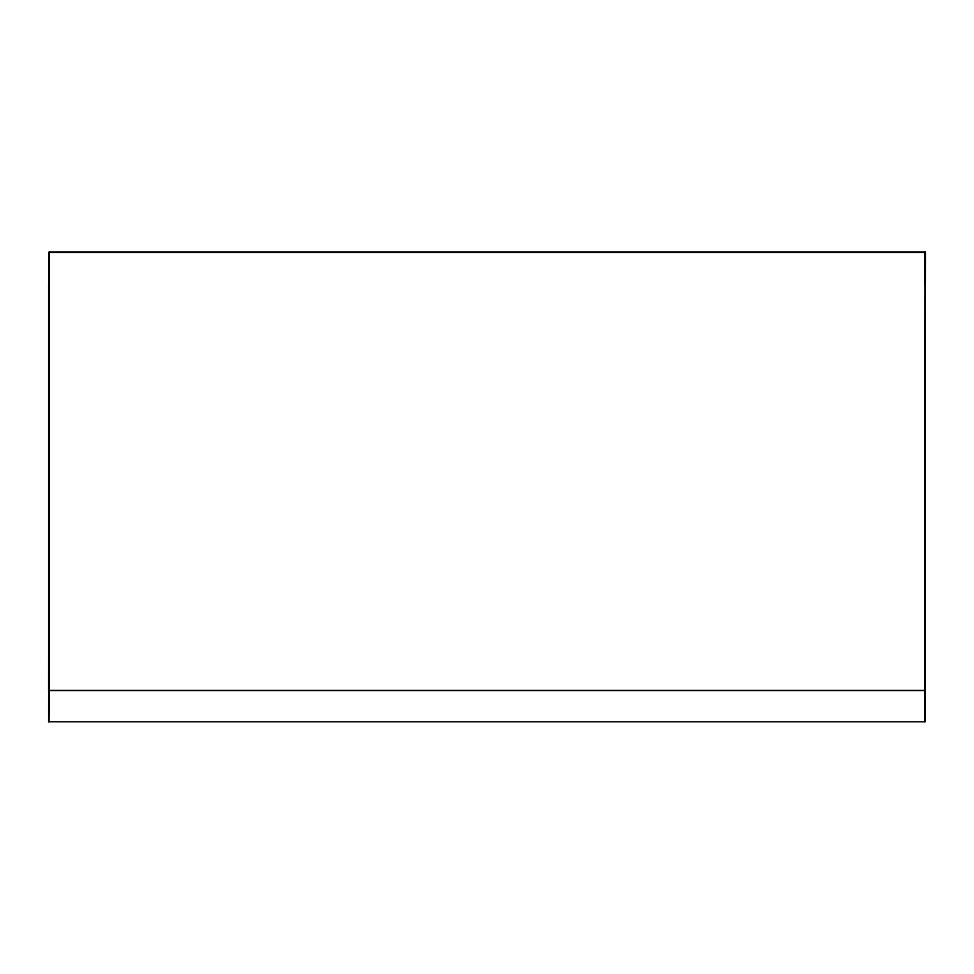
<?xml version="1.0" encoding="UTF-8"?>
<svg xmlns="http://www.w3.org/2000/svg" width="974" height="974" viewBox="0 0 974 974"><rect width="100%" height="100%" fill="white"/><g stroke="black" fill="none" stroke-linecap="round" stroke-linejoin="round"><path stroke-width="1.46" d="M49.065 690.225L48.7 721.771L924.935 721.771L925.3 252.229L49.065 252.229L48.7 690.761L48.7 283.811M925.3 252.229L924.935 721.771M48.7 721.771L49.065 252.229M925.3 283.397L925.3 252.351L49.065 252.351M48.883 283.653L49.065 282.679M924.935 283.531L925.3 282.679M48.7 690.481L924.935 690.481"/></g></svg>
